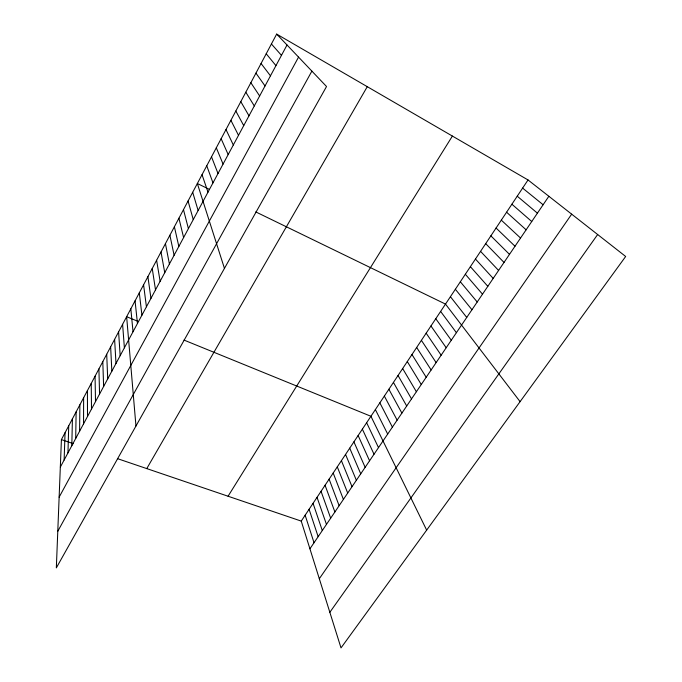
<?xml version="1.0" encoding="UTF-8"?>
<svg xmlns="http://www.w3.org/2000/svg" width="682" height="682" viewBox="0 0 682 682"><rect width="100%" height="100%" fill="white"/><g stroke="black" fill="none" stroke-linecap="round" stroke-linejoin="round"><path stroke-width="1.02" d="M83.545 423.872L83.63 397.734M79.606 431.195L79.871 404.818M75.702 438.475L76.128 411.86M71.815 445.704L72.411 418.859M67.961 452.891L68.72 425.815M64.125 460.026L65.054 432.72M61.414 439.592L56.333 567.876L326.533 86.52L276.662 34.1L61.414 439.592L73.443 443.684M60.323 467.11L287.028 44.995M59.129 497.169L298.554 57.109M57.782 531.261L311.887 71.124M146.766 468.602L367.274 86.682M228.069 496.232L452.396 136.068M528.03 179.954L625.667 256.475L341.009 647.9L301.239 521.099L528.03 179.954L276.662 34.1M309.926 548.797L548.857 196.28M319.312 578.72L571.669 214.157M329.841 612.291L597.654 234.514M117.457 458.636L301.239 521.099M138.514 321.546L126.639 316.704L135.957 426.02M184.004 340.088L370.923 416.276L426.659 530.127M209.476 189.417L197.345 183.518L224.446 268.384M255.793 211.923L445.499 304.095L520.093 401.655M522.617 188.104L543.111 204.745M517.237 196.194L537.407 213.159M511.892 204.225L531.747 221.514M506.581 212.213L526.129 229.808M501.313 220.15L520.545 238.044M496.07 228.027L514.995 246.228M490.869 235.853L509.488 254.352M485.695 243.636L504.015 262.425M480.554 251.36L498.585 270.447M475.456 259.041L493.188 278.409M470.384 266.671L487.826 286.321M271.419 43.972L281.47 55.361M465.337 274.249L482.498 294.172M460.333 281.785L477.212 301.981M266.219 53.767L275.946 65.634M455.363 289.27L471.953 309.73M450.418 296.704L466.735 317.437M261.061 63.486L270.473 75.83M440.623 311.435L456.403 332.688M435.772 318.733L451.279 340.233M255.938 73.136L265.034 85.949M430.947 325.987L446.199 347.735M426.156 333.191L441.152 355.186M250.857 82.718L259.646 95.983M421.399 340.352L436.13 362.594M416.668 347.47L431.143 369.942M411.962 354.538L426.19 377.257M245.81 92.223L254.301 105.94M407.29 361.571L421.271 384.512M402.653 368.553L416.378 391.732M240.797 101.652L248.998 115.821M398.032 375.501L411.519 398.902M393.446 382.397L406.694 406.02M388.885 389.26L401.894 413.096M235.827 111.021L243.73 125.616M384.358 396.072L397.129 420.129M379.848 402.849L392.389 427.12M230.891 120.313L238.504 135.343M375.373 409.584L387.683 434.067M366.635 422.729L378.501 447.614M225.998 129.546L233.321 144.993M362.372 429.149L374.017 454.229M358.127 435.525L369.567 460.793M221.13 138.702L228.18 154.575M353.915 441.868L365.143 467.332M349.721 448.176L360.744 473.82M345.552 454.442L356.371 480.273M216.305 147.798L223.074 164.081M341.409 460.674L352.023 486.692M337.292 466.872L347.701 493.06M211.514 156.826L218.01 173.509M333.191 473.035L343.404 499.403M329.116 479.165L339.133 505.703M325.067 485.26L334.888 511.969M206.757 165.786L212.98 182.87M321.043 491.313L330.668 518.201M317.036 497.34L326.465 524.39M202.034 174.686L207.993 192.154M313.055 503.333L322.296 530.545M309.091 509.284L318.144 536.666M305.152 515.208L314.027 542.744M192.691 192.29L198.13 210.525M188.061 201.002L193.253 219.604M183.475 209.647L188.411 228.615M178.914 218.231L183.611 237.558M174.387 226.756L178.837 246.441M169.895 235.222L174.106 255.256M165.436 243.627L169.409 264.002M161.003 251.973L164.746 272.689M156.604 260.26L160.117 281.308M152.239 268.495L155.513 289.867M147.9 276.67L150.952 298.366M143.587 284.786L146.425 306.798M139.307 292.851L141.924 315.178M135.062 300.856L137.457 323.49M130.833 308.81L133.024 331.742M122.607 324.317L124.388 347.829M118.591 331.87L120.177 355.672M114.61 339.38L115.991 363.455M110.646 346.84L111.839 371.187M106.707 354.256L107.713 378.868M102.803 361.613L103.621 386.498M98.916 368.936L99.555 394.068M95.062 376.2L95.506 401.596M91.226 383.429L91.499 409.072M87.415 390.607L87.509 416.497"/></g></svg>
